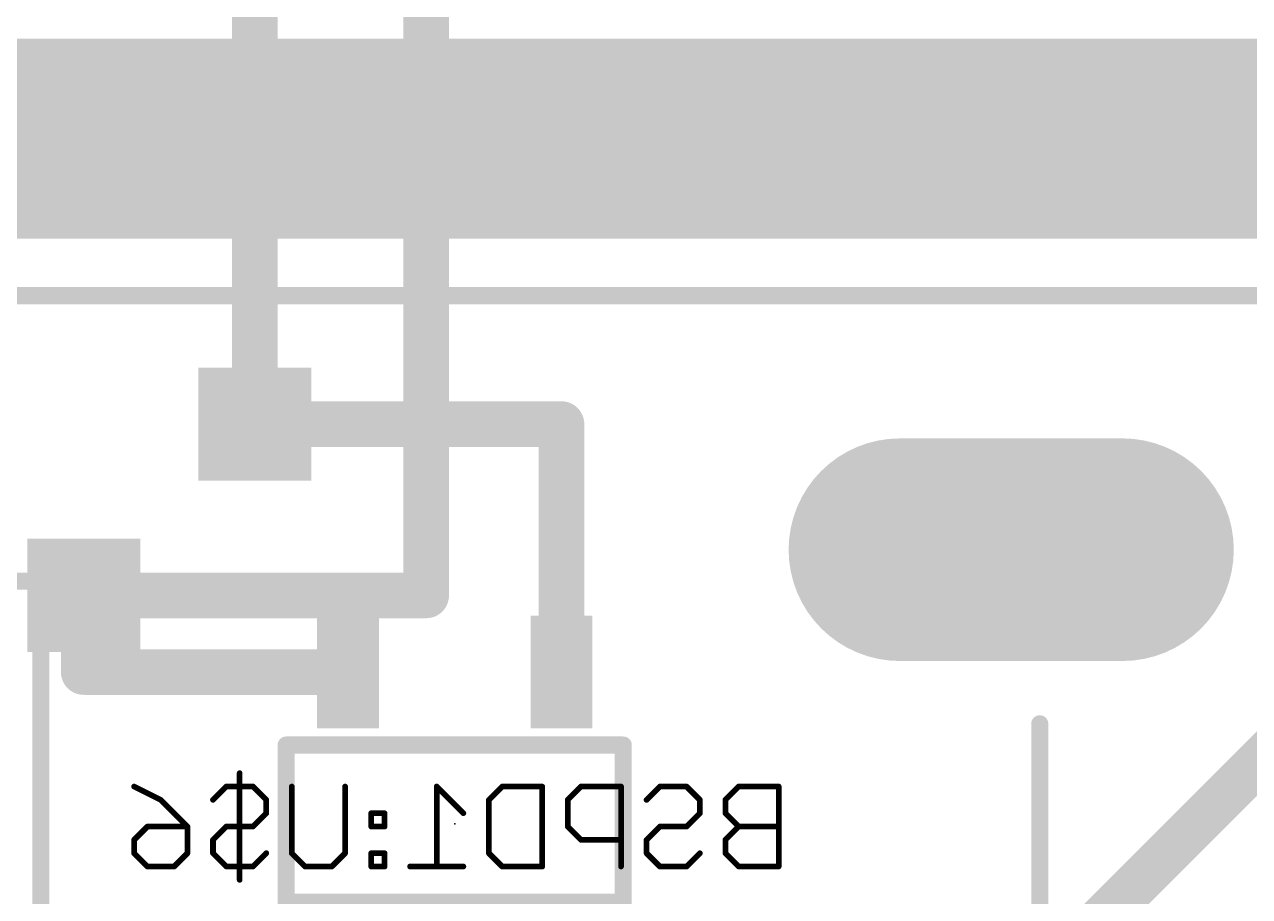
# Model space of a CAD drawing. Extents: x 0 to 107, y 0 to 139.
# Drawn here: x 80.75 to 91.66, y 48.63 to 56.39 of the extents above; entities that cross this region are included whole.
import ezdxf

# ---------------------------------------------------------------- set-up
doc = ezdxf.new("R2010")
doc.units = 0
for name, color, linetype in [('1', 14, 'CONTINUOUS'), ('16', 174, 'CONTINUOUS'), ('17', 94, 'CONTINUOUS'), ('18', 94, 'CONTINUOUS'), ('21', 250, 'CONTINUOUS'), ('22', 250, 'CONTINUOUS'), ('24', 178, 'CONTINUOUS'), ('26', 250, 'CONTINUOUS')]:
    doc.layers.add(name, color=color, linetype=linetype)

# ---------------------------------------------------------------- blocks, each defined once
blk = doc.blocks.new('LONGP100')
at = {"const_width": 1}
blk.add_lwpolyline([(-0.5, 0), (0.5, 0)], dxfattribs=at)
at = {"const_width": 0.5}
for points in [[(-0.5, 0.25, 1), (-0.5, -0.25)], [(0.5, -0.25, 1), (0.5, 0.25)]]:
    blk.add_lwpolyline(points, format="xyb", dxfattribs=at)
blk = doc.blocks.new('RECT')
blk.add_solid([(-0.5, -0.5), (0.5, -0.5), (-0.5, 0.5), (0.5, 0.5)])
blk = doc.blocks.new('SQUAREV')
blk.add_solid([(-0.5, -0.5), (0.5, -0.5), (-0.5, 0.5), (0.5, 0.5)])

msp = doc.modelspace()

# ---------------------------------------------------------------- linework, layer by layer
at = {"layer": '1', "const_width": 0.4064}
for points in [[(82.804, 52.832), (82.804, 58.42)], [(84.328, 51.308), (84.328, 58.42)], [(81.28, 51.308), (84.328, 51.308)]]:
    msp.add_lwpolyline(points, dxfattribs=at)
at = {"layer": '1', "const_width": 0.2032}
for points in [[(82.7024, 52.832, 1), (82.9056, 52.832)], [(81.28, 51.4096, 1), (81.28, 51.2064)], [(84.328, 51.2064, 1), (84.328, 51.4096)], [(84.2264, 51.308, 1), (84.4296, 51.308)]]:
    msp.add_lwpolyline(points, format="xyb", dxfattribs=at)
at = {"layer": '16'}
for points, const_width in [([(103.632, 58.928), (89.535, 44.831)], 1.778), ([(61.976, 55.372), (94.532, 55.372)], 1.778), ([(88.646, 46.736), (97.536, 55.626)], 0.4064), ([(85.532, 52.832), (82.804, 52.832)], 0.4064), ([(85.532, 50.626), (85.532, 52.832)], 0.4064), ([(81.28, 50.626), (81.28, 51.308)], 0.4064), ([(83.632, 50.626), (81.28, 50.626)], 0.4064)]:
    msp.add_lwpolyline(points, dxfattribs=dict(at, const_width=const_width))
at = {"layer": '16', "const_width": 0.2032}
for points in [[(82.804, 52.9336, 1), (82.804, 52.7304)], [(85.6336, 52.832, 1), (85.4304, 52.832)], [(85.532, 52.7304, 1), (85.532, 52.9336)], [(81.3816, 51.308, 1), (81.1784, 51.308)], [(81.28, 50.7276, 1), (81.28, 50.5244)], [(83.632, 50.5244, 1), (83.632, 50.7276)], [(81.1784, 50.626, 1), (81.3816, 50.626)], [(85.4304, 50.626, 1), (85.6336, 50.626)]]:
    msp.add_lwpolyline(points, format="xyb", dxfattribs=at)
at = {"layer": '21', "const_width": 0.1524}
for points in [[(93.726, 53.975), (73.152, 53.975)], [(78.994, 51.435), (80.899, 51.435)], [(80.899, 46.99), (80.899, 51.435)], [(89.789, 47.625), (89.789, 50.165)]]:
    msp.add_lwpolyline(points, dxfattribs=at)
at = {"layer": '21', "const_width": 0.0762}
for points in [[(80.9371, 51.435, 1), (80.8609, 51.435)], [(80.899, 51.3969, 1), (80.899, 51.4731)], [(89.8271, 50.165, 1), (89.7509, 50.165)]]:
    msp.add_lwpolyline(points, format="xyb", dxfattribs=at)
at = {"layer": '22', "const_width": 0.1524}
for points in [[(86.082, 49.976), (83.082, 49.976)], [(83.082, 49.976), (83.082, 48.576)], [(86.082, 48.576), (86.082, 49.976)], [(83.082, 48.576), (86.082, 48.576)]]:
    msp.add_lwpolyline(points, dxfattribs=at)
at = {"layer": '22', "const_width": 0.0762}
for points in [[(83.082, 50.0141, 1), (83.082, 49.9379)], [(83.1201, 49.976, 1), (83.0439, 49.976)], [(86.1201, 49.976, 1), (86.0439, 49.976)], [(86.082, 49.9379, 1), (86.082, 50.0141)], [(83.082, 48.6141, 1), (83.082, 48.5379)], [(86.082, 48.5379, 1), (86.082, 48.6141)]]:
    msp.add_lwpolyline(points, format="xyb", dxfattribs=at)
at = {"layer": '24'}
msp.add_point((84.582, 49.276), dxfattribs=at)
at = {"layer": '26', "const_width": 0.0508}
for points in [[(82.6677, 49.7254), (82.6677, 48.7764)], [(81.7287, 49.6068), (81.966, 49.4882)], [(82.549, 49.6068), (82.4304, 49.4882)], [(82.7863, 49.6068), (82.549, 49.6068)], [(82.9049, 49.4882), (82.7863, 49.6068)], [(83.132, 49.0136), (83.132, 49.6068)], [(83.6066, 49.6068), (83.6066, 49.0136)], [(84.659, 49.3695), (84.4217, 49.6068)], [(84.4217, 49.6068), (84.4217, 48.895)], [(84.8861, 49.4882), (85.0048, 49.6068)], [(85.0048, 49.6068), (85.3607, 49.6068)], [(85.3607, 49.6068), (85.3607, 48.895)], [(85.7064, 49.6068), (85.5878, 49.4882)], [(86.0623, 49.6068), (85.7064, 49.6068)], [(86.0623, 48.895), (86.0623, 49.6068)], [(86.2894, 49.4882), (86.408, 49.6068)], [(86.408, 49.6068), (86.6453, 49.6068)], [(86.6453, 49.6068), (86.7639, 49.4882)], [(87.1097, 49.6068), (86.991, 49.4882)], [(87.4656, 49.6068), (87.1097, 49.6068)], [(87.4656, 48.895), (87.4656, 49.6068)], [(81.966, 49.4882), (82.2033, 49.2509)], [(82.9049, 49.3695), (82.9049, 49.4882)], [(84.8861, 49.0136), (84.8861, 49.4882)], [(85.5878, 49.4882), (85.5878, 49.2509)], [(86.7639, 49.4882), (86.7639, 49.3695)], [(86.991, 49.4882), (86.991, 49.3695)], [(82.7863, 49.2509), (82.9049, 49.3695)], [(83.9574, 49.3695), (83.8387, 49.3695)], [(83.8387, 49.3695), (83.8387, 49.2509)], [(83.9574, 49.2509), (83.9574, 49.3695)], [(86.7639, 49.3695), (86.6453, 49.2509)], [(86.991, 49.3695), (87.1097, 49.2509)], [(81.7287, 49.1323), (81.8474, 49.2509)], [(81.8474, 49.2509), (82.2033, 49.2509)], [(82.2033, 49.2509), (82.2033, 49.0136)], [(82.4304, 49.1323), (82.549, 49.2509)], [(82.549, 49.2509), (82.7863, 49.2509)], [(83.8387, 49.2509), (83.9574, 49.2509)], [(85.5878, 49.2509), (85.7064, 49.1323)], [(86.408, 49.2509), (86.2894, 49.1323)], [(86.6453, 49.2509), (86.408, 49.2509)], [(87.1097, 49.2509), (86.991, 49.1323)], [(87.4656, 49.2509), (87.1097, 49.2509)], [(81.7287, 49.0136), (81.7287, 49.1323)], [(82.4304, 49.0136), (82.4304, 49.1323)], [(85.7064, 49.1323), (86.0623, 49.1323)], [(86.2894, 49.1323), (86.2894, 49.0136)], [(86.991, 49.1323), (86.991, 49.0136)], [(81.8474, 48.895), (81.7287, 49.0136)], [(82.2033, 49.0136), (82.0847, 48.895)], [(82.549, 48.895), (82.4304, 49.0136)], [(82.9049, 49.0136), (82.7863, 48.895)], [(83.2507, 48.895), (83.132, 49.0136)], [(83.6066, 49.0136), (83.4879, 48.895)], [(83.9574, 49.0136), (83.8387, 49.0136)], [(83.8387, 49.0136), (83.8387, 48.895)], [(83.9574, 48.895), (83.9574, 49.0136)], [(85.0048, 48.895), (84.8861, 49.0136)], [(86.2894, 49.0136), (86.408, 48.895)], [(86.6453, 48.895), (86.7639, 49.0136)], [(86.991, 49.0136), (87.1097, 48.895)], [(82.0847, 48.895), (81.8474, 48.895)], [(82.7863, 48.895), (82.549, 48.895)], [(83.4879, 48.895), (83.2507, 48.895)], [(83.8387, 48.895), (83.9574, 48.895)], [(84.659, 48.895), (84.1845, 48.895)], [(85.3607, 48.895), (85.0048, 48.895)], [(86.408, 48.895), (86.6453, 48.895)], [(87.1097, 48.895), (87.4656, 48.895)]]:
    msp.add_lwpolyline(points, dxfattribs=at)
at = {"layer": '26', "const_width": 0.0254}
for points in [[(82.6804, 49.7254, 1), (82.655, 49.7254)], [(81.7344, 49.6182, 1), (81.7231, 49.5954)], [(82.549, 49.6195, 1), (82.549, 49.5941)], [(82.558, 49.5978, 1), (82.54, 49.6158)], [(82.7953, 49.6158, 1), (82.7773, 49.5978)], [(82.7863, 49.5941, 1), (82.7863, 49.6195)], [(83.1447, 49.6068, 1), (83.1193, 49.6068)], [(83.6193, 49.6068, 1), (83.5939, 49.6068)], [(84.4344, 49.6068, 1), (84.409, 49.6068)], [(84.4307, 49.6158, 1), (84.4128, 49.5978)], [(85.0048, 49.6195, 1), (85.0048, 49.5941)], [(85.0137, 49.5978, 1), (84.9958, 49.6158)], [(85.3734, 49.6068, 1), (85.348, 49.6068)], [(85.3607, 49.5941, 1), (85.3607, 49.6195)], [(85.7064, 49.6195, 1), (85.7064, 49.5941)], [(85.7154, 49.5978, 1), (85.6974, 49.6158)], [(86.075, 49.6068, 1), (86.0496, 49.6068)], [(86.0623, 49.5941, 1), (86.0623, 49.6195)], [(86.408, 49.6195, 1), (86.408, 49.5941)], [(86.417, 49.5978, 1), (86.399, 49.6158)], [(86.6543, 49.6158, 1), (86.6363, 49.5978)], [(86.6453, 49.5941, 1), (86.6453, 49.6195)], [(87.1097, 49.6195, 1), (87.1097, 49.5941)], [(87.1186, 49.5978, 1), (87.1007, 49.6158)], [(87.4783, 49.6068, 1), (87.4529, 49.6068)], [(87.4656, 49.5941, 1), (87.4656, 49.6195)], [(81.975, 49.4972, 1), (81.957, 49.4792)], [(81.9603, 49.4768, 1), (81.9717, 49.4995)], [(82.4214, 49.4972, 1), (82.4394, 49.4792)], [(82.9176, 49.4882, 1), (82.8922, 49.4882)], [(82.8959, 49.4792, 1), (82.9139, 49.4972)], [(84.8988, 49.4882, 1), (84.8734, 49.4882)], [(84.8771, 49.4972, 1), (84.8951, 49.4792)], [(85.6005, 49.4882, 1), (85.5751, 49.4882)], [(85.5788, 49.4972, 1), (85.5967, 49.4792)], [(86.2804, 49.4972, 1), (86.2984, 49.4792)], [(86.7766, 49.4882, 1), (86.7512, 49.4882)], [(86.7549, 49.4792, 1), (86.7729, 49.4972)], [(87.0037, 49.4882, 1), (86.9783, 49.4882)], [(86.982, 49.4972, 1), (87, 49.4792)], [(82.9139, 49.3606, 1), (82.8959, 49.3785)], [(83.8387, 49.3822, 1), (83.8387, 49.3568)], [(83.8514, 49.3695, 1), (83.826, 49.3695)], [(83.9701, 49.3695, 1), (83.9447, 49.3695)], [(83.9574, 49.3568, 1), (83.9574, 49.3822)], [(86.7729, 49.3606, 1), (86.7549, 49.3785)], [(87, 49.3785, 1), (86.982, 49.3606)], [(82.8922, 49.3695, 1), (82.9176, 49.3695)], [(84.65, 49.3606, 1), (84.668, 49.3785)], [(86.7512, 49.3695, 1), (86.7766, 49.3695)], [(86.9783, 49.3695, 1), (87.0037, 49.3695)], [(81.8474, 49.2636, 1), (81.8474, 49.2382)], [(81.8564, 49.2419, 1), (81.8384, 49.2599)], [(82.216, 49.2509, 1), (82.1906, 49.2509)], [(82.1943, 49.2419, 1), (82.2123, 49.2599)], [(82.2033, 49.2382, 1), (82.2033, 49.2636)], [(82.549, 49.2636, 1), (82.549, 49.2382)], [(82.558, 49.2419, 1), (82.54, 49.2599)], [(82.7773, 49.2599, 1), (82.7953, 49.2419)], [(82.7863, 49.2382, 1), (82.7863, 49.2636)], [(83.8387, 49.2636, 1), (83.8387, 49.2382)], [(83.826, 49.2509, 1), (83.8514, 49.2509)], [(83.9447, 49.2509, 1), (83.9701, 49.2509)], [(83.9574, 49.2382, 1), (83.9574, 49.2636)], [(85.5967, 49.2599, 1), (85.5788, 49.2419)], [(85.5751, 49.2509, 1), (85.6005, 49.2509)], [(86.408, 49.2636, 1), (86.408, 49.2382)], [(86.417, 49.2419, 1), (86.399, 49.2599)], [(86.6363, 49.2599, 1), (86.6543, 49.2419)], [(86.6453, 49.2382, 1), (86.6453, 49.2636)], [(87.1097, 49.2636, 1), (87.1097, 49.2382)], [(87.1186, 49.2419, 1), (87.1007, 49.2599)], [(87.1007, 49.2419, 1), (87.1186, 49.2599)], [(87.4656, 49.2382, 1), (87.4656, 49.2636)], [(81.7414, 49.1323, 1), (81.716, 49.1323)], [(81.7198, 49.1412, 1), (81.7377, 49.1233)], [(82.4431, 49.1323, 1), (82.4177, 49.1323)], [(82.4214, 49.1412, 1), (82.4394, 49.1233)], [(85.7064, 49.145, 1), (85.7064, 49.1196)], [(85.6974, 49.1233, 1), (85.7154, 49.1412)], [(86.0623, 49.1196, 1), (86.0623, 49.145)], [(86.3021, 49.1323, 1), (86.2767, 49.1323)], [(86.2804, 49.1412, 1), (86.2984, 49.1233)], [(87.0037, 49.1323, 1), (86.9783, 49.1323)], [(86.982, 49.1412, 1), (87, 49.1233)], [(81.716, 49.0136, 1), (81.7414, 49.0136)], [(81.7377, 49.0226, 1), (81.7198, 49.0047)], [(82.1906, 49.0136, 1), (82.216, 49.0136)], [(82.2123, 49.0047, 1), (82.1943, 49.0226)], [(82.4394, 49.0226, 1), (82.4214, 49.0047)], [(82.4177, 49.0136, 1), (82.4431, 49.0136)], [(82.9139, 49.0047, 1), (82.8959, 49.0226)], [(83.141, 49.0226, 1), (83.123, 49.0047)], [(83.1193, 49.0136, 1), (83.1447, 49.0136)], [(83.5939, 49.0136, 1), (83.6193, 49.0136)], [(83.6155, 49.0047, 1), (83.5976, 49.0226)], [(83.8387, 49.0263, 1), (83.8387, 49.0009)], [(83.8514, 49.0136, 1), (83.826, 49.0136)], [(83.9701, 49.0136, 1), (83.9447, 49.0136)], [(83.9574, 49.0009, 1), (83.9574, 49.0263)], [(84.8951, 49.0226, 1), (84.8771, 49.0047)], [(84.8734, 49.0136, 1), (84.8988, 49.0136)], [(86.2984, 49.0226, 1), (86.2804, 49.0047)], [(86.2767, 49.0136, 1), (86.3021, 49.0136)], [(86.7729, 49.0047, 1), (86.7549, 49.0226)], [(87, 49.0226, 1), (86.982, 49.0047)], [(86.9783, 49.0136, 1), (87.0037, 49.0136)], [(81.8474, 48.9077, 1), (81.8474, 48.8823)], [(81.8384, 48.886, 1), (81.8564, 48.904)], [(82.0757, 48.904, 1), (82.0936, 48.886)], [(82.0847, 48.8823, 1), (82.0847, 48.9077)], [(82.549, 48.9077, 1), (82.549, 48.8823)], [(82.54, 48.886, 1), (82.558, 48.904)], [(82.7773, 48.904, 1), (82.7953, 48.886)], [(82.7863, 48.8823, 1), (82.7863, 48.9077)], [(83.2507, 48.9077, 1), (83.2507, 48.8823)], [(83.2417, 48.886, 1), (83.2596, 48.904)], [(83.4789, 48.904, 1), (83.4969, 48.886)], [(83.4879, 48.8823, 1), (83.4879, 48.9077)], [(83.8387, 48.9077, 1), (83.8387, 48.8823)], [(83.826, 48.895, 1), (83.8514, 48.895)], [(83.9447, 48.895, 1), (83.9701, 48.895)], [(83.9574, 48.8823, 1), (83.9574, 48.9077)], [(84.1845, 48.9077, 1), (84.1845, 48.8823)], [(84.409, 48.895, 1), (84.4344, 48.895)], [(84.659, 48.8823, 1), (84.659, 48.9077)], [(85.0048, 48.9077, 1), (85.0048, 48.8823)], [(84.9958, 48.886, 1), (85.0137, 48.904)], [(85.348, 48.895, 1), (85.3734, 48.895)], [(85.3607, 48.8823, 1), (85.3607, 48.9077)], [(86.0496, 48.895, 1), (86.075, 48.895)], [(86.408, 48.9077, 1), (86.408, 48.8823)], [(86.399, 48.886, 1), (86.417, 48.904)], [(86.6363, 48.904, 1), (86.6543, 48.886)], [(86.6453, 48.8823, 1), (86.6453, 48.9077)], [(87.1097, 48.9077, 1), (87.1097, 48.8823)], [(87.1007, 48.886, 1), (87.1186, 48.904)], [(87.4529, 48.895, 1), (87.4783, 48.895)], [(87.4656, 48.8823, 1), (87.4656, 48.9077)], [(82.655, 48.7764, 1), (82.6804, 48.7764)]]:
    msp.add_lwpolyline(points, format="xyb", dxfattribs=at)

# ---------------------------------------------------------------- block references
at = {"layer": '16', "yscale": 0.55, "rotation": 90}
for p in [(83.632, 50.626), (85.532, 50.626)]:
    msp.add_blockref('RECT', p, dxfattribs=at)
at = {"layer": '17', "xscale": 1.9812, "yscale": 1.9812}
msp.add_blockref('LONGP100', (89.535, 51.7144), dxfattribs=at)
msp.add_blockref('LONGP100', (89.535, 51.7144), dxfattribs=at)
at = {"layer": '18', "xscale": 1.0064, "yscale": 1.0064}
for p in [(82.804, 52.832), (82.804, 52.832), (81.28, 51.308), (81.28, 51.308)]:
    msp.add_blockref('SQUAREV', p, dxfattribs=at)

doc.saveas('drawing.dxf')
